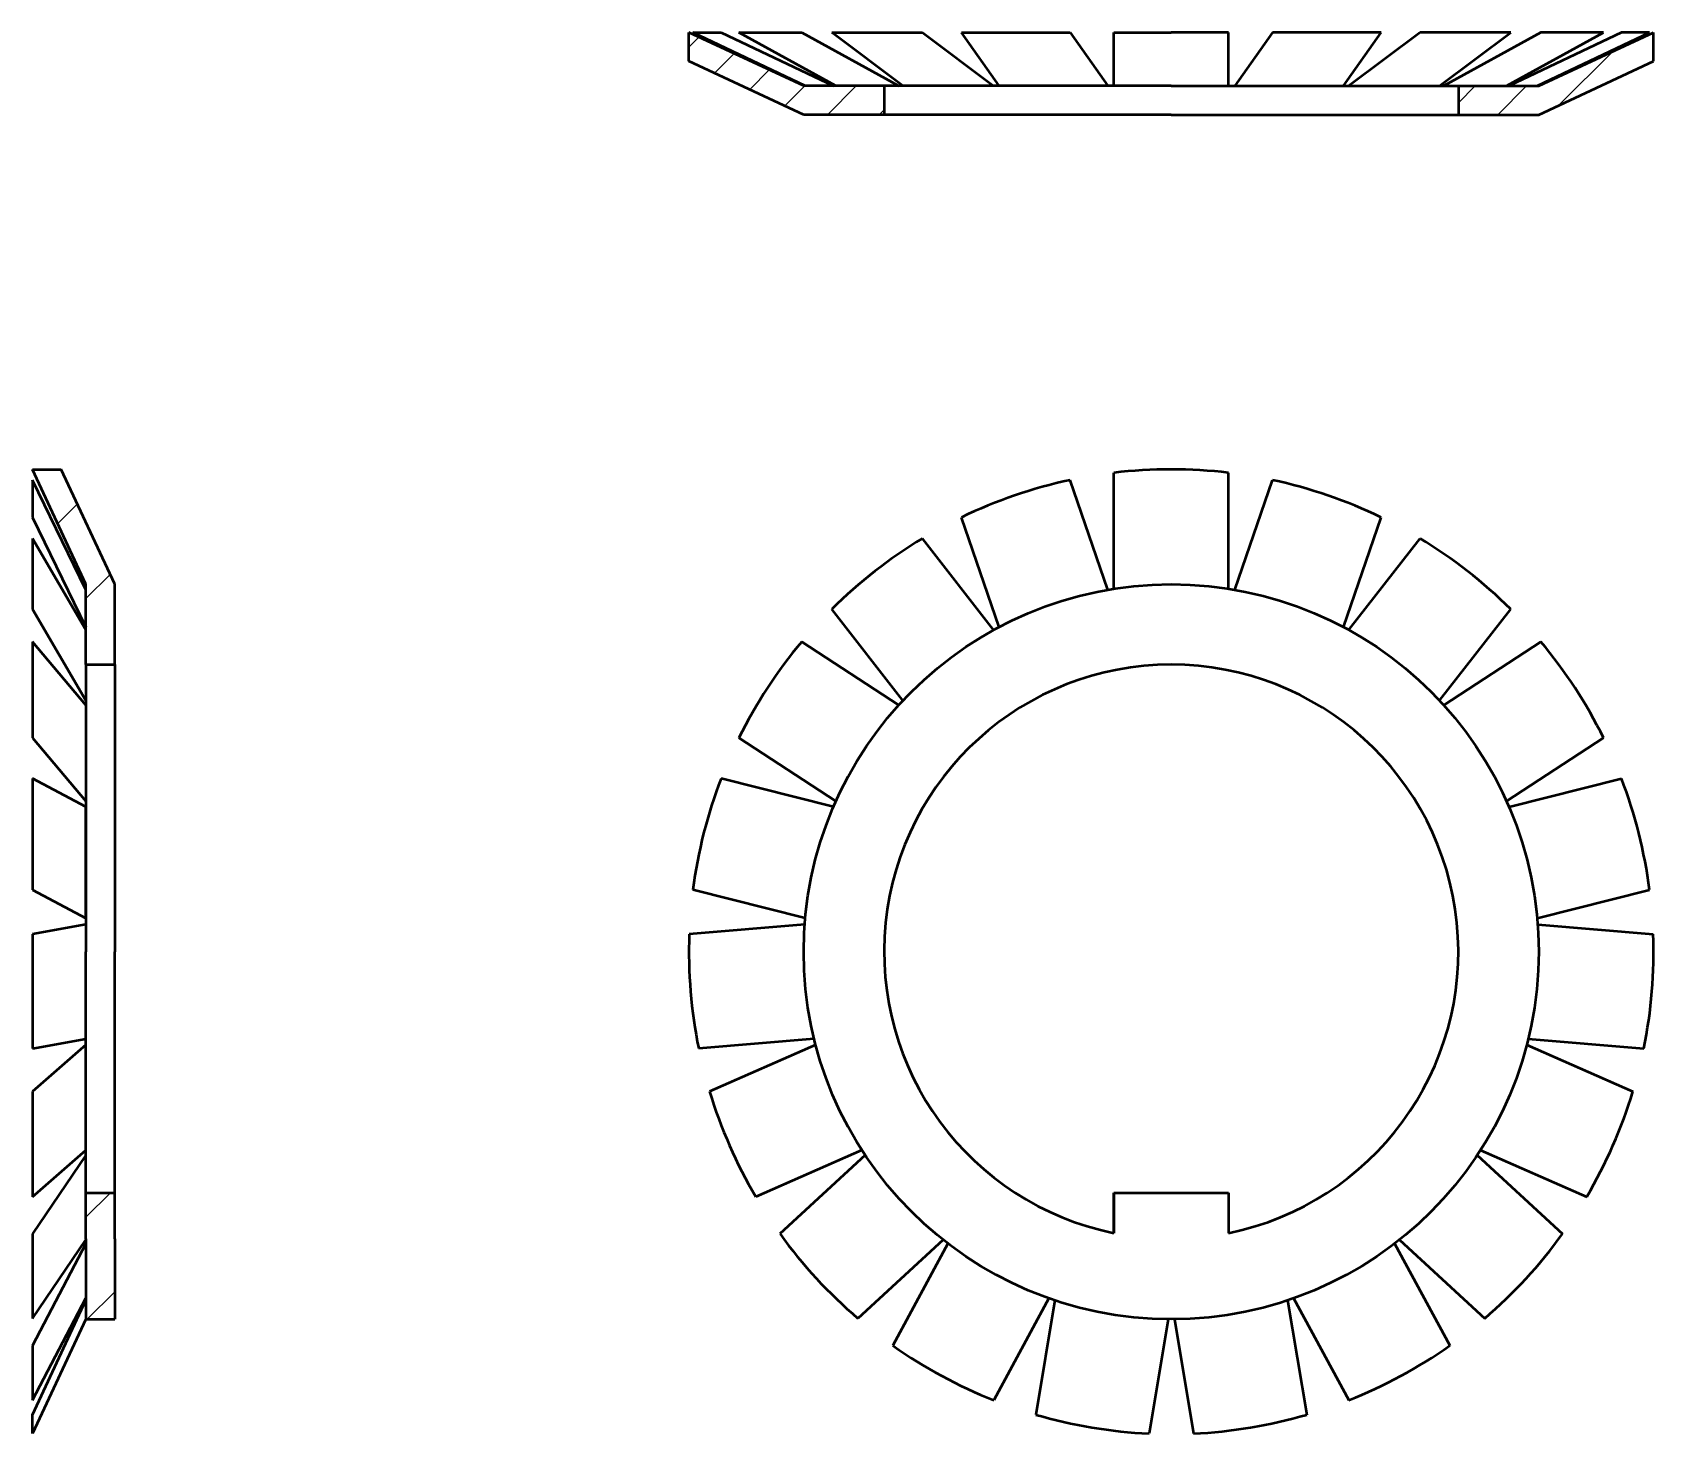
# Model space of a CAD drawing. Header units: millimetres. Extents: x 46.2 to 116.8, y 75 to 136.
import ezdxf

# ---------------------------------------------------------------- set-up
doc = ezdxf.new("R2010")
doc.units = ezdxf.units.MM
doc.header["$LTSCALE"] = 0.5
doc.layers.add('140-KRESKOWANIE', color=140, linetype='Continuous', lineweight=15)
doc.layers.add('41-GRUBA CIĄGŁA', color=41, linetype='Continuous', lineweight=50)

msp = doc.modelspace()

# ---------------------------------------------------------------- hatches: boundary and pattern name
at = {"layer": '140-KRESKOWANIE'}
h = msp.add_hatch(dxfattribs=at)
h.set_pattern_fill('ANSI31', color=256, scale=0.5)
h.paths.add_polyline_path([(116.758, 134.764), (116.758, 136.014), (111.758, 133.682), (108.258, 133.682), (108.258, 132.432), (111.758, 132.432)])
h.paths.add_polyline_path([(83.258, 133.682), (79.758, 133.682), (74.758, 136.014), (74.758, 134.764), (79.758, 132.432), (83.258, 132.432)])
h = msp.add_hatch(dxfattribs=at)
h.set_pattern_fill('ANSI31', color=256)
h.paths.add_polyline_path([(49.758, 111.992), (47.426, 116.992), (46.176, 116.992), (48.508, 111.992), (48.508, 108.492), (49.758, 108.492)])
h.paths.add_polyline_path([(49.758, 83.492), (49.758, 85.492), (48.508, 85.492), (48.508, 83.492), (48.508, 80.816), (49.758, 80.816)])
h.paths.add_polyline_path([(49.758, 80.816), (48.508, 80.816), (48.508, 79.993), (49.758, 79.993)])

# ---------------------------------------------------------------- linework, layer by layer
at = {"layer": '41-GRUBA CIĄGŁA'}
for p, q in [((79.758, 133.682), (74.758, 136.014)), ((74.758, 134.764), (74.758, 136.014)), ((79.824, 133.682), (74.931, 136.014)), ((74.931, 136.014), (76.159, 136.014)), ((76.159, 136.014), (81.052, 133.682)), ((81.16, 133.682), (76.935, 136.014)), ((76.935, 136.014), (79.67, 136.014)), ((79.67, 136.014), (83.895, 133.682)), ((84.078, 133.682), (80.978, 136.014)), ((80.978, 136.014), (84.924, 136.014)), ((84.924, 136.014), (88.024, 133.682)), ((88.262, 133.682), (86.623, 136.014)), ((86.623, 136.014), (91.352, 136.014)), ((91.352, 136.014), (92.991, 133.682)), ((93.258, 133.682), (93.258, 136.014)), ((93.258, 136.014), (95.758, 136.014)), ((98.258, 136.014), (95.758, 136.014)), ((98.258, 133.682), (98.258, 136.014)), ((100.163, 136.014), (98.525, 133.682)), ((104.893, 136.014), (100.163, 136.014)), ((103.254, 133.682), (104.893, 136.014)), ((106.592, 136.014), (103.492, 133.682)), ((110.537, 136.014), (106.592, 136.014)), ((107.437, 133.682), (110.537, 136.014)), ((111.846, 136.014), (107.621, 133.682)), ((110.355, 133.682), (114.581, 136.014)), ((115.357, 136.014), (110.464, 133.682)), ((111.691, 133.682), (116.584, 136.014)), ((111.758, 133.682), (116.758, 136.014)), ((114.581, 136.014), (111.846, 136.014)), ((116.584, 136.014), (115.357, 136.014)), ((116.758, 134.764), (116.758, 136.014)), ((79.758, 132.432), (74.758, 134.764)), ((79.758, 132.432), (74.758, 134.764)), ((79.758, 132.432), (74.758, 134.764)), ((111.758, 132.432), (116.758, 134.764)), ((111.758, 132.432), (116.758, 134.764)), ((111.758, 132.432), (116.758, 134.764)), ((95.758, 133.682), (79.758, 133.682)), ((83.258, 133.682), (83.258, 132.432)), ((95.758, 133.682), (111.758, 133.682)), ((108.258, 133.682), (108.258, 132.432)), ((95.758, 132.432), (79.758, 132.432)), ((95.758, 132.432), (79.758, 132.432)), ((95.758, 132.432), (79.758, 132.432)), ((95.758, 132.432), (111.758, 132.432)), ((95.758, 132.432), (111.758, 132.432)), ((95.758, 132.432), (111.758, 132.432)), ((48.508, 111.992), (46.176, 116.992)), ((46.176, 116.992), (47.426, 116.992)), ((48.508, 111.751), (46.176, 116.525)), ((46.176, 116.525), (46.176, 114.901)), ((49.758, 111.992), (47.426, 116.992)), ((92.991, 111.751), (91.352, 116.525)), ((93.258, 111.796), (93.258, 116.843)), ((98.258, 111.796), (98.258, 116.843)), ((98.525, 111.751), (100.163, 116.525)), ((46.176, 114.901), (48.508, 110.128)), ((88.262, 110.128), (86.623, 114.901)), ((103.254, 110.128), (104.893, 114.901)), ((48.508, 109.999), (46.176, 113.982)), ((46.176, 113.982), (46.176, 110.911)), ((88.024, 109.999), (84.924, 113.982)), ((103.492, 109.999), (106.592, 113.982)), ((48.508, 108.492), (48.508, 111.992)), ((49.758, 108.492), (49.758, 111.992)), ((46.176, 110.911), (48.508, 106.928)), ((84.078, 106.928), (80.978, 110.911)), ((107.437, 106.928), (110.537, 110.911)), ((48.508, 106.729), (46.176, 109.489)), ((46.176, 109.489), (46.176, 105.303)), ((83.895, 106.729), (79.67, 109.489)), ((107.621, 106.729), (111.846, 109.489)), ((48.508, 108.492), (48.508, 95.992)), ((48.508, 108.492), (49.758, 108.492)), ((49.758, 108.492), (49.758, 95.992)), ((46.176, 105.303), (48.508, 102.543)), ((81.16, 102.543), (76.935, 105.303)), ((110.355, 102.543), (114.581, 105.303)), ((48.508, 102.295), (46.176, 103.534)), ((46.176, 103.534), (46.176, 98.687)), ((81.052, 102.295), (76.159, 103.534)), ((110.464, 102.295), (115.357, 103.534)), ((48.508, 97.448), (48.508, 102.295)), ((46.176, 98.687), (48.508, 97.448)), ((79.824, 97.448), (74.931, 98.687)), ((111.691, 97.448), (116.584, 98.687)), ((48.508, 97.179), (46.176, 96.762)), ((46.176, 96.762), (46.176, 91.779)), ((79.802, 97.179), (74.772, 96.762)), ((111.714, 97.179), (116.744, 96.762)), ((48.508, 83.492), (48.508, 95.992)), ((49.758, 83.492), (49.758, 95.992)), ((46.176, 91.779), (48.508, 92.196)), ((48.508, 91.933), (46.176, 89.906)), ((80.215, 92.196), (75.185, 91.779)), ((80.281, 91.933), (75.659, 89.906)), ((111.234, 91.933), (115.857, 89.906)), ((111.301, 92.196), (116.331, 91.779)), ((46.176, 89.906), (46.176, 85.327)), ((46.176, 85.327), (48.508, 87.355)), ((48.508, 87.128), (46.176, 83.71)), ((82.29, 87.355), (77.668, 85.327)), ((82.438, 87.128), (78.724, 83.71)), ((109.078, 87.128), (112.791, 83.71)), ((109.226, 87.355), (113.848, 85.327)), ((48.508, 85.492), (49.758, 85.492)), ((93.258, 85.492), (93.258, 83.745)), ((93.258, 83.745), (93.258, 85.492)), ((93.258, 85.492), (98.258, 85.492)), ((98.258, 85.492), (98.258, 83.745)), ((46.176, 83.71), (46.176, 80.031)), ((46.176, 80.031), (48.508, 83.449)), ((48.508, 83.492), (48.508, 79.992)), ((49.758, 83.492), (49.758, 79.992)), ((85.824, 83.449), (82.111, 80.031)), ((105.692, 83.449), (109.405, 80.031)), ((48.508, 83.283), (46.176, 78.844)), ((86.037, 83.283), (83.635, 78.844)), ((105.478, 83.283), (107.88, 78.844)), ((46.176, 76.465), (48.508, 80.904)), ((46.176, 75.837), (48.508, 80.816)), ((90.435, 80.904), (88.033, 76.465)), ((90.691, 80.816), (89.86, 75.837)), ((100.825, 80.816), (101.656, 75.837)), ((101.081, 80.904), (103.483, 76.465)), ((48.508, 79.993), (46.176, 75.014)), ((48.508, 79.992), (49.758, 79.992)), ((95.623, 79.993), (94.792, 75.014)), ((95.893, 79.993), (96.724, 75.014)), ((46.176, 78.844), (46.176, 76.465)), ((46.176, 75.014), (46.176, 75.837))]:
    msp.add_line(p, q, dxfattribs=at)
msp.add_circle((95.758, 95.992), 16, dxfattribs=at)
for radius, start, end in [(21, 102.11023, 115.78451), (21, 83.16286, 96.83714), (21, 64.21549, 77.88977), (21, 121.0576, 134.73188), (21, 45.26812, 58.9424), (21, 140.00496, 153.67925), (21, 26.32075, 39.99504), (12.5, 281.53696, 258.46304), (21, 158.95233, 172.62661), (21, 7.37339, 21.04767), (21, 177.8997, 191.57398), (21, 348.42602, 2.1003), (21, 196.84707, 210.52135), (21, 329.47865, 343.15293), (21, 215.79444, 229.46872), (21, 310.53128, 324.20556), (21, 234.74181, 248.41609), (21, 291.58391, 305.25819), (21, 253.68917, 267.36346), (21, 272.63654, 286.31083)]:
    msp.add_arc((95.758, 95.992), radius, start, end, dxfattribs=at)

doc.saveas('drawing.dxf')
